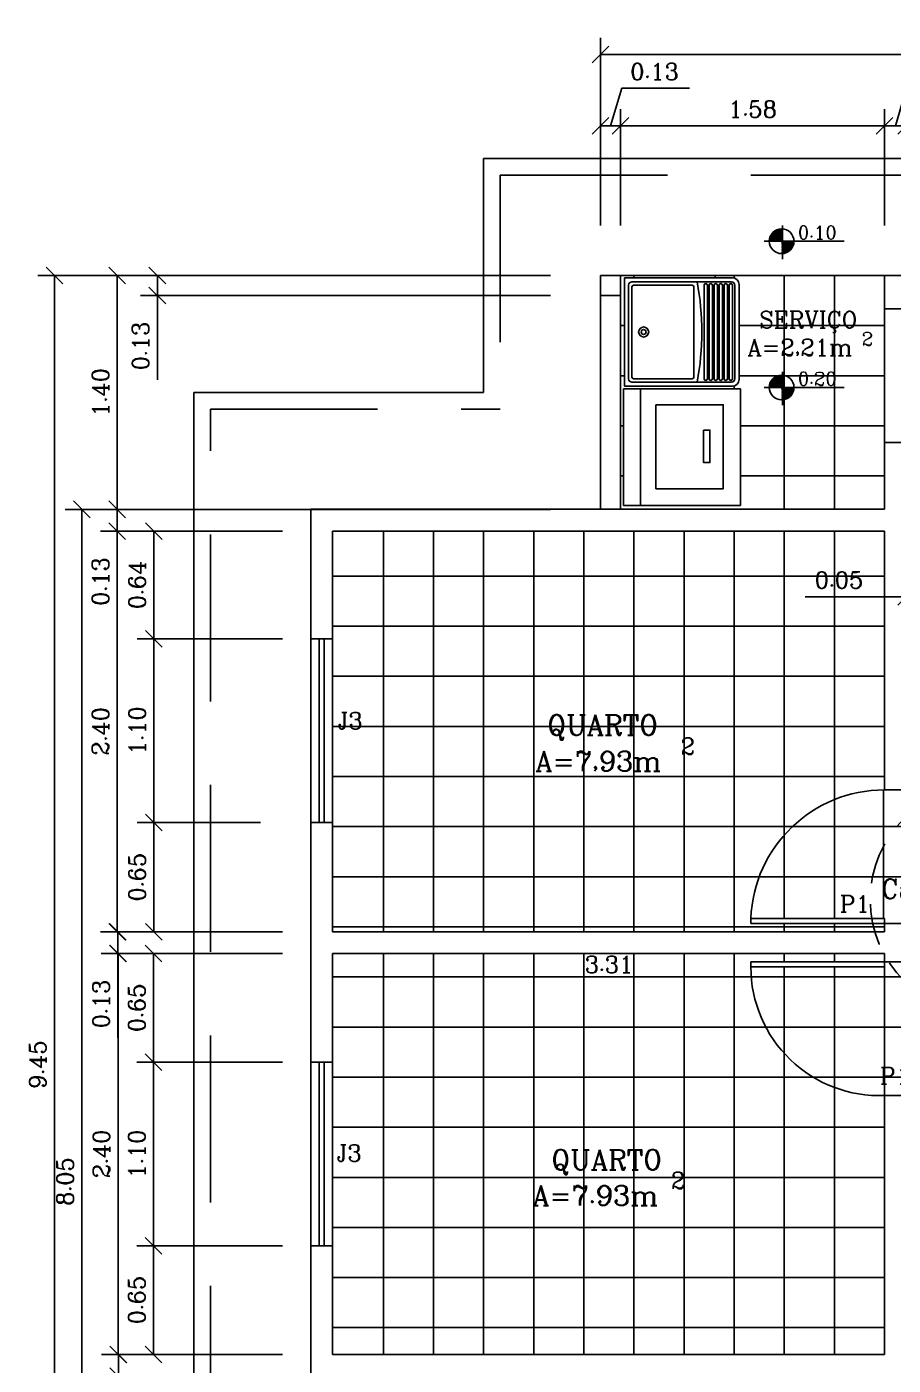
# Model space of a CAD drawing. Extents: x -36 to 60, y 199 to 483.
# Drawn here: x 37.74 to 42.93, y 234.43 to 242.44 of the extents above; entities that cross this region are included whole.
import ezdxf

# ---------------------------------------------------------------- set-up
doc = ezdxf.new("R2010")
doc.units = 0
doc.header["$LTSCALE"] = 20
doc.linetypes.add('DASHED2', pattern=[0.375, 0.25, -0.125])
doc.layers.get('0').update_dxf_attribs({"linetype": 'CONTINUOUS'})
doc.layers.get('DEFPOINTS').update_dxf_attribs({"linetype": 'CONTINUOUS'})
for name, color, linetype in [('COTAS', 30, 'CONTINUOUS'), ('JANELA', 5, 'CONTINUOUS'), ('LAVATÓRIO', 5, 'CONTINUOUS'), ('PAREDE', 7, 'CONTINUOUS'), ('PISO', 244, 'CONTINUOUS'), ('PORTA', 1, 'CONTINUOUS'), ('TANQUE', 30, 'CONTINUOUS'), ('TEXTO', 1, 'CONTINUOUS'), ('VISTAL', 30, 'CONTINUOUS')]:
    doc.layers.add(name, color=color, linetype=linetype)
doc.styles.add('ROMANC', font='romanc')
doc.dimstyles.get("Standard").update_dxf_attribs({"dimscale": 0, "dimtxt": 0.1, "dimasz": 0.05, "dimexe": 0.1, "dimexo": 0.062, "dimgap": 0.05, "dimtad": 1, "dimtoh": 1, "dimzin": 0, "dimtxsty": 'ROMANC', "dimblk1": 'DOT', "dimblk2": 'DOT', "dimsah": 1, "dimcen": 0.09, "dimclrd": 202, "dimclre": 202, "dimclrt": 244, "dimazin": 3, "dimtfac": 1, "dimtofl": 0, "dimtmove": 0, "dimatfit": 3, "dimtolj": 1, "dimtzin": 0})

# ---------------------------------------------------------------- blocks, each defined once
blk = doc.blocks.new('_OBLIQUE')
at = {"color": 0, "linetype": 'BYBLOCK'}
blk.add_line((-0.5, -0.5), (0.5, 0.5), dxfattribs=at)
blk = doc.blocks.new('*D147')
at = {"color": 30, "linetype": 'BYBLOCK'}
for p, q in [((-32.0465, 231.235), (-32.0465, 232.3589)), ((-26.7815, 231.235), (-26.7815, 232.3589)), ((-32.0465, 232.2589), (-26.7815, 232.2589))]:
    blk.add_line(p, q, dxfattribs=at)
at = {"layer": 'DEFPOINTS', "color": 0, "linetype": 'BYBLOCK'}
for p in [(-26.7815, 232.2589), (-32.0465, 230.935), (-26.7815, 230.935)]:
    blk.add_point(p, dxfattribs=at)
at = {"color": 30, "linetype": 'BYBLOCK', "xscale": 0.1, "yscale": 0.1, "zscale": 0.1, "rotation": 180}
blk.add_blockref('_OBLIQUE', (-32.0465, 232.2589), dxfattribs=at)
at = {"color": 30, "linetype": 'BYBLOCK', "xscale": 0.1, "yscale": 0.1, "zscale": 0.1}
blk.add_blockref('_OBLIQUE', (-26.7815, 232.2589), dxfattribs=at)
at = {"color": 244, "linetype": 'BYBLOCK', "insert": (-29.414, 232.3589), "char_height": 0.1, "attachment_point": 5, "style": 'ROMANC'}
blk.add_mtext('\\A1;5.27', dxfattribs=at)
blk = doc.blocks.new('*D178')
at = {"color": 30, "linetype": 'BYBLOCK'}
for p, q in [((-33.9515, 225.125), (-34.8225, 225.125)), ((-34.7225, 225.125), (-34.7225, 224.475)), ((-33.9515, 224.475), (-34.8225, 224.475))]:
    blk.add_line(p, q, dxfattribs=at)
at = {"layer": 'DEFPOINTS', "color": 0, "linetype": 'BYBLOCK'}
for p in [(-33.6515, 225.125), (-34.7225, 224.475), (-33.6515, 224.475)]:
    blk.add_point(p, dxfattribs=at)
at = {"color": 30, "linetype": 'BYBLOCK', "xscale": 0.1, "yscale": 0.1, "zscale": 0.1}
for p, rotation in [((-34.7225, 225.125), 90), ((-34.7225, 224.475), 270)]:
    blk.add_blockref('_OBLIQUE', p, dxfattribs=dict(at, rotation=rotation))
at = {"color": 244, "linetype": 'BYBLOCK', "insert": (-34.8225, 224.8), "char_height": 0.1, "attachment_point": 5, "rotation": 90, "style": 'ROMANC'}
blk.add_mtext('\\A1;0.65', dxfattribs=at)
blk = doc.blocks.new('*D177')
at = {"color": 30, "linetype": 'BYBLOCK'}
for p, q in [((-33.9515, 226.225), (-34.8225, 226.225)), ((-34.7225, 226.225), (-34.7225, 225.125)), ((-34.0015, 225.125), (-34.8225, 225.125))]:
    blk.add_line(p, q, dxfattribs=at)
at = {"layer": 'DEFPOINTS', "color": 0, "linetype": 'BYBLOCK'}
for p in [(-33.6515, 226.225), (-34.7225, 225.125), (-33.7015, 225.125)]:
    blk.add_point(p, dxfattribs=at)
at = {"color": 30, "linetype": 'BYBLOCK', "xscale": 0.1, "yscale": 0.1, "zscale": 0.1}
for p, rotation in [((-34.7225, 226.225), 90), ((-34.7225, 225.125), 270)]:
    blk.add_blockref('_OBLIQUE', p, dxfattribs=dict(at, rotation=rotation))
at = {"color": 244, "linetype": 'BYBLOCK', "insert": (-34.8225, 225.675), "char_height": 0.1, "attachment_point": 5, "rotation": 90, "style": 'ROMANC'}
blk.add_mtext('\\A1;1.10', dxfattribs=at)
blk = doc.blocks.new('*D176')
at = {"color": 30, "linetype": 'BYBLOCK'}
for p, q in [((-33.9515, 226.875), (-34.8225, 226.875)), ((-34.7225, 226.875), (-34.7225, 226.225)), ((-33.9515, 226.225), (-34.8225, 226.225))]:
    blk.add_line(p, q, dxfattribs=at)
at = {"layer": 'DEFPOINTS', "color": 0, "linetype": 'BYBLOCK'}
for p in [(-33.6515, 226.875), (-34.7225, 226.225), (-33.6515, 226.225)]:
    blk.add_point(p, dxfattribs=at)
at = {"color": 30, "linetype": 'BYBLOCK', "xscale": 0.1, "yscale": 0.1, "zscale": 0.1}
for p, rotation in [((-34.7225, 226.875), 90), ((-34.7225, 226.225), 270)]:
    blk.add_blockref('_OBLIQUE', p, dxfattribs=dict(at, rotation=rotation))
at = {"color": 244, "linetype": 'BYBLOCK', "insert": (-34.8225, 226.55), "char_height": 0.1, "attachment_point": 5, "rotation": 90, "style": 'ROMANC'}
blk.add_mtext('\\A1;0.65', dxfattribs=at)
blk = doc.blocks.new('*D175')
at = {"color": 30, "linetype": 'BYBLOCK'}
for p, q in [((-34.0815, 227.66), (-34.8205, 227.66)), ((-34.7205, 227.66), (-34.7205, 227.005)), ((-33.9515, 227.005), (-34.8205, 227.005))]:
    blk.add_line(p, q, dxfattribs=at)
at = {"layer": 'DEFPOINTS', "color": 0, "linetype": 'BYBLOCK'}
for p in [(-33.7815, 227.66), (-34.7205, 227.005), (-33.6515, 227.005)]:
    blk.add_point(p, dxfattribs=at)
at = {"color": 30, "linetype": 'BYBLOCK', "xscale": 0.1, "yscale": 0.1, "zscale": 0.1}
for p, rotation in [((-34.7205, 227.66), 90), ((-34.7205, 227.005), 270)]:
    blk.add_blockref('_OBLIQUE', p, dxfattribs=dict(at, rotation=rotation))
at = {"color": 244, "linetype": 'BYBLOCK', "insert": (-34.8205, 227.3325), "char_height": 0.1, "attachment_point": 5, "rotation": 90, "style": 'ROMANC'}
blk.add_mtext('\\A1;0.65', dxfattribs=at)
blk = doc.blocks.new('*D174')
at = {"color": 30, "linetype": 'BYBLOCK'}
for p, q in [((-34.0815, 228.76), (-34.8205, 228.76)), ((-34.7205, 228.76), (-34.7205, 227.66)), ((-34.0815, 227.66), (-34.8205, 227.66))]:
    blk.add_line(p, q, dxfattribs=at)
at = {"layer": 'DEFPOINTS', "color": 0, "linetype": 'BYBLOCK'}
for p in [(-33.7815, 228.76), (-34.7205, 227.66), (-33.7815, 227.66)]:
    blk.add_point(p, dxfattribs=at)
at = {"color": 30, "linetype": 'BYBLOCK', "xscale": 0.1, "yscale": 0.1, "zscale": 0.1}
for p, rotation in [((-34.7205, 228.76), 90), ((-34.7205, 227.66), 270)]:
    blk.add_blockref('_OBLIQUE', p, dxfattribs=dict(at, rotation=rotation))
at = {"color": 244, "linetype": 'BYBLOCK', "insert": (-34.8205, 228.21), "char_height": 0.1, "attachment_point": 5, "rotation": 90, "style": 'ROMANC'}
blk.add_mtext('\\A1;1.10', dxfattribs=at)
blk = doc.blocks.new('*D173')
at = {"color": 30, "linetype": 'BYBLOCK'}
for p, q in [((-33.9515, 229.405), (-34.8205, 229.405)), ((-34.7205, 229.405), (-34.7205, 228.76)), ((-33.9515, 228.76), (-34.8205, 228.76))]:
    blk.add_line(p, q, dxfattribs=at)
at = {"layer": 'DEFPOINTS', "color": 0, "linetype": 'BYBLOCK'}
for p in [(-33.6515, 229.405), (-34.7205, 228.76), (-33.6515, 228.76)]:
    blk.add_point(p, dxfattribs=at)
at = {"color": 30, "linetype": 'BYBLOCK', "xscale": 0.1, "yscale": 0.1, "zscale": 0.1}
for p, rotation in [((-34.7205, 229.405), 90), ((-34.7205, 228.76), 270)]:
    blk.add_blockref('_OBLIQUE', p, dxfattribs=dict(at, rotation=rotation))
at = {"color": 244, "linetype": 'BYBLOCK', "insert": (-34.8205, 229.0825), "char_height": 0.1, "attachment_point": 5, "rotation": 90, "style": 'ROMANC'}
blk.add_mtext('\\A1;0.64', dxfattribs=at)
blk = doc.blocks.new('*D161')
at = {"color": 30, "linetype": 'BYBLOCK'}
for p, q in [((-32.3465, 230.935), (-35.4159, 230.935)), ((-35.3159, 230.935), (-35.3159, 221.485)), ((-34.0815, 221.485), (-35.4159, 221.485))]:
    blk.add_line(p, q, dxfattribs=at)
at = {"layer": 'DEFPOINTS', "color": 0, "linetype": 'BYBLOCK'}
for p in [(-32.0465, 230.935), (-35.3159, 221.485), (-33.7815, 221.485)]:
    blk.add_point(p, dxfattribs=at)
at = {"color": 30, "linetype": 'BYBLOCK', "xscale": 0.1, "yscale": 0.1, "zscale": 0.1}
for p, rotation in [((-35.3159, 230.935), 90), ((-35.3159, 221.485), 270)]:
    blk.add_blockref('_OBLIQUE', p, dxfattribs=dict(at, rotation=rotation))
at = {"color": 244, "linetype": 'BYBLOCK', "insert": (-35.4159, 226.21), "char_height": 0.1, "attachment_point": 5, "rotation": 90, "style": 'ROMANC'}
blk.add_mtext('\\A1;9.45', dxfattribs=at)
blk = doc.blocks.new('*D160')
at = {"color": 30, "linetype": 'BYBLOCK'}
for p, q in [((-34.0815, 229.535), (-35.2517, 229.535)), ((-35.1517, 229.535), (-35.1517, 221.485)), ((-34.0815, 221.485), (-35.2517, 221.485))]:
    blk.add_line(p, q, dxfattribs=at)
at = {"layer": 'DEFPOINTS', "color": 0, "linetype": 'BYBLOCK'}
for p in [(-33.7815, 229.535), (-35.1517, 221.485), (-33.7815, 221.485)]:
    blk.add_point(p, dxfattribs=at)
at = {"color": 30, "linetype": 'BYBLOCK', "xscale": 0.1, "yscale": 0.1, "zscale": 0.1}
for p, rotation in [((-35.1517, 229.535), 90), ((-35.1517, 221.485), 270)]:
    blk.add_blockref('_OBLIQUE', p, dxfattribs=dict(at, rotation=rotation))
at = {"color": 244, "linetype": 'BYBLOCK', "insert": (-35.2517, 225.51), "char_height": 0.1, "attachment_point": 5, "rotation": 90, "style": 'ROMANC'}
blk.add_mtext('\\A1;8.05', dxfattribs=at)
blk = doc.blocks.new('*D157')
at = {"color": 30, "linetype": 'BYBLOCK'}
for p, q in [((-33.9515, 224.475), (-35.0333, 224.475)), ((-34.9333, 224.475), (-34.9333, 224.345)), ((-33.9515, 224.345), (-35.0333, 224.345)), ((-34.9333, 224.345), (-34.9333, 223.8403))]:
    blk.add_line(p, q, dxfattribs=at)
at = {"layer": 'DEFPOINTS', "color": 0, "linetype": 'BYBLOCK'}
for p in [(-33.6515, 224.475), (-34.9333, 224.345), (-33.6515, 224.345)]:
    blk.add_point(p, dxfattribs=at)
at = {"color": 30, "linetype": 'BYBLOCK', "xscale": 0.1, "yscale": 0.1, "zscale": 0.1}
for p, rotation in [((-34.9333, 224.475), 90), ((-34.9333, 224.345), 270)]:
    blk.add_blockref('_OBLIQUE', p, dxfattribs=dict(at, rotation=rotation))
at = {"color": 244, "linetype": 'BYBLOCK', "insert": (-35.0333, 224.0427), "char_height": 0.1, "attachment_point": 5, "rotation": 90, "style": 'ROMANC'}
blk.add_mtext('\\A1;0.13', dxfattribs=at)
blk = doc.blocks.new('*D156')
at = {"color": 30, "linetype": 'BYBLOCK'}
for p, q in [((-33.9515, 226.875), (-35.0347, 226.875)), ((-34.9347, 226.875), (-34.9347, 224.475)), ((-33.9515, 224.475), (-35.0347, 224.475))]:
    blk.add_line(p, q, dxfattribs=at)
at = {"layer": 'DEFPOINTS', "color": 0, "linetype": 'BYBLOCK'}
for p in [(-33.6515, 226.875), (-34.9347, 224.475), (-33.6515, 224.475)]:
    blk.add_point(p, dxfattribs=at)
at = {"color": 30, "linetype": 'BYBLOCK', "xscale": 0.1, "yscale": 0.1, "zscale": 0.1}
for p, rotation in [((-34.9347, 226.875), 90), ((-34.9347, 224.475), 270)]:
    blk.add_blockref('_OBLIQUE', p, dxfattribs=dict(at, rotation=rotation))
at = {"color": 244, "linetype": 'BYBLOCK', "insert": (-35.0347, 225.675), "char_height": 0.1, "attachment_point": 5, "rotation": 90, "style": 'ROMANC'}
blk.add_mtext('\\A1;2.40', dxfattribs=at)
blk = doc.blocks.new('*D155')
at = {"color": 30, "linetype": 'BYBLOCK'}
for p, q in [((-33.9515, 227.005), (-35.0369, 227.005)), ((-34.9369, 227.005), (-34.9369, 226.875)), ((-33.9515, 226.875), (-35.0369, 226.875)), ((-34.9369, 226.875), (-34.9369, 226.3703))]:
    blk.add_line(p, q, dxfattribs=at)
at = {"layer": 'DEFPOINTS', "color": 0, "linetype": 'BYBLOCK'}
for p in [(-33.6515, 227.005), (-34.9369, 226.875), (-33.6515, 226.875)]:
    blk.add_point(p, dxfattribs=at)
at = {"color": 30, "linetype": 'BYBLOCK', "xscale": 0.1, "yscale": 0.1, "zscale": 0.1}
for p, rotation in [((-34.9369, 227.005), 90), ((-34.9369, 226.875), 270)]:
    blk.add_blockref('_OBLIQUE', p, dxfattribs=dict(at, rotation=rotation))
at = {"color": 244, "linetype": 'BYBLOCK', "insert": (-35.0369, 226.5727), "char_height": 0.1, "attachment_point": 5, "rotation": 90, "style": 'ROMANC'}
blk.add_mtext('\\A1;0.13', dxfattribs=at)
blk = doc.blocks.new('*D154')
at = {"color": 30, "linetype": 'BYBLOCK'}
for p, q in [((-33.9515, 229.405), (-35.0399, 229.405)), ((-34.9399, 229.405), (-34.9399, 227.005)), ((-33.9515, 227.005), (-35.0399, 227.005))]:
    blk.add_line(p, q, dxfattribs=at)
at = {"layer": 'DEFPOINTS', "color": 0, "linetype": 'BYBLOCK'}
for p in [(-33.6515, 229.405), (-34.9399, 227.005), (-33.6515, 227.005)]:
    blk.add_point(p, dxfattribs=at)
at = {"color": 30, "linetype": 'BYBLOCK', "xscale": 0.1, "yscale": 0.1, "zscale": 0.1}
for p, rotation in [((-34.9399, 229.405), 90), ((-34.9399, 227.005), 270)]:
    blk.add_blockref('_OBLIQUE', p, dxfattribs=dict(at, rotation=rotation))
at = {"color": 244, "linetype": 'BYBLOCK', "insert": (-35.0399, 228.205), "char_height": 0.1, "attachment_point": 5, "rotation": 90, "style": 'ROMANC'}
blk.add_mtext('\\A1;2.40', dxfattribs=at)
blk = doc.blocks.new('*D153')
at = {"color": 30, "linetype": 'BYBLOCK'}
for p, q in [((-34.0815, 229.535), (-35.0399, 229.535)), ((-34.9399, 229.535), (-34.9399, 229.405)), ((-33.9515, 229.405), (-35.0399, 229.405)), ((-34.9399, 229.405), (-34.9399, 228.9003))]:
    blk.add_line(p, q, dxfattribs=at)
at = {"layer": 'DEFPOINTS', "color": 0, "linetype": 'BYBLOCK'}
for p in [(-33.7815, 229.535), (-34.9399, 229.405), (-33.6515, 229.405)]:
    blk.add_point(p, dxfattribs=at)
at = {"color": 30, "linetype": 'BYBLOCK', "xscale": 0.1, "yscale": 0.1, "zscale": 0.1}
for p, rotation in [((-34.9399, 229.535), 90), ((-34.9399, 229.405), 270)]:
    blk.add_blockref('_OBLIQUE', p, dxfattribs=dict(at, rotation=rotation))
at = {"color": 244, "linetype": 'BYBLOCK', "insert": (-35.0399, 229.1027), "char_height": 0.1, "attachment_point": 5, "rotation": 90, "style": 'ROMANC'}
blk.add_mtext('\\A1;0.13', dxfattribs=at)
blk = doc.blocks.new('*D152')
at = {"color": 30, "linetype": 'BYBLOCK'}
for p, q in [((-32.3465, 230.935), (-35.0399, 230.935)), ((-34.9399, 230.935), (-34.9399, 229.535)), ((-32.3465, 229.535), (-35.0399, 229.535))]:
    blk.add_line(p, q, dxfattribs=at)
at = {"layer": 'DEFPOINTS', "color": 0, "linetype": 'BYBLOCK'}
for p in [(-32.0465, 230.935), (-34.9399, 229.535), (-32.0465, 229.535)]:
    blk.add_point(p, dxfattribs=at)
at = {"color": 30, "linetype": 'BYBLOCK', "xscale": 0.1, "yscale": 0.1, "zscale": 0.1}
for p, rotation in [((-34.9399, 230.935), 90), ((-34.9399, 229.535), 270)]:
    blk.add_blockref('_OBLIQUE', p, dxfattribs=dict(at, rotation=rotation))
at = {"color": 244, "linetype": 'BYBLOCK', "insert": (-35.0399, 230.235), "char_height": 0.1, "attachment_point": 5, "rotation": 90, "style": 'ROMANC'}
blk.add_mtext('\\A1;1.40', dxfattribs=at)
blk = doc.blocks.new('*D151')
at = {"color": 30, "linetype": 'BYBLOCK'}
for p, q in [((-32.3465, 230.935), (-34.7998, 230.935)), ((-34.6998, 230.935), (-34.6998, 230.815)), ((-32.3465, 230.815), (-34.7998, 230.815)), ((-34.6998, 230.815), (-34.6998, 230.3103))]:
    blk.add_line(p, q, dxfattribs=at)
at = {"layer": 'DEFPOINTS', "color": 0, "linetype": 'BYBLOCK'}
for p in [(-32.0465, 230.935), (-34.6998, 230.815), (-32.0465, 230.815)]:
    blk.add_point(p, dxfattribs=at)
at = {"color": 30, "linetype": 'BYBLOCK', "xscale": 0.1, "yscale": 0.1, "zscale": 0.1}
for p, rotation in [((-34.6998, 230.935), 90), ((-34.6998, 230.815), 270)]:
    blk.add_blockref('_OBLIQUE', p, dxfattribs=dict(at, rotation=rotation))
at = {"color": 244, "linetype": 'BYBLOCK', "insert": (-34.7998, 230.5127), "char_height": 0.1, "attachment_point": 5, "rotation": 90, "style": 'ROMANC'}
blk.add_mtext('\\A1;{0.13}', dxfattribs=at)
blk = doc.blocks.new('*D148')
at = {"layer": 'DEFPOINTS', "color": 0, "linetype": 'BYBLOCK'}
for p in [(-33.6484, 226.8498), (-30.3434, 226.8498), (-30.3434, 226.7098)]:
    blk.add_point(p, dxfattribs=at)
at = {"color": 244, "linetype": 'BYBLOCK', "insert": (-31.9959, 226.8098), "char_height": 0.1, "attachment_point": 5, "style": 'ROMANC'}
blk.add_mtext('\\A1;3.31', dxfattribs=at)
blk = doc.blocks.new('*D145')
at = {"color": 30, "linetype": 'BYBLOCK'}
for p, q in [((-31.9265, 231.235), (-31.9265, 231.9311)), ((-30.3465, 231.8311), (-31.9265, 231.8311))]:
    blk.add_line(p, q, dxfattribs=at)
at = {"layer": 'DEFPOINTS', "color": 0, "linetype": 'BYBLOCK'}
for p in [(-31.9265, 231.8311), (-31.9265, 230.935), (-30.3465, 230.935)]:
    blk.add_point(p, dxfattribs=at)
at = {"color": 30, "linetype": 'BYBLOCK', "xscale": 0.1, "yscale": 0.1, "zscale": 0.1, "rotation": 180}
blk.add_blockref('_OBLIQUE', (-31.9265, 231.8311), dxfattribs=at)
at = {"color": 30, "linetype": 'BYBLOCK', "xscale": 0.1, "yscale": 0.1, "zscale": 0.1}
blk.add_blockref('_OBLIQUE', (-30.3465, 231.8311), dxfattribs=at)
at = {"color": 244, "linetype": 'BYBLOCK', "insert": (-31.1365, 231.9311), "char_height": 0.1, "attachment_point": 5, "style": 'ROMANC'}
blk.add_mtext('\\A1;1.58', dxfattribs=at)
blk = doc.blocks.new('*D146')
at = {"color": 30, "linetype": 'BYBLOCK'}
for p, q in [((-31.9865, 231.8311), (-31.919, 232.0561)), ((-31.919, 232.0561), (-31.5143, 232.0561)), ((-32.0465, 231.235), (-32.0465, 231.9311)), ((-31.9265, 231.8311), (-32.0465, 231.8311))]:
    blk.add_line(p, q, dxfattribs=at)
at = {"layer": 'DEFPOINTS', "color": 0, "linetype": 'BYBLOCK'}
for p in [(-32.0465, 231.8311), (-32.0465, 230.935), (-31.9265, 230.935)]:
    blk.add_point(p, dxfattribs=at)
at = {"color": 30, "linetype": 'BYBLOCK', "xscale": 0.1, "yscale": 0.1, "zscale": 0.1, "rotation": 180}
blk.add_blockref('_OBLIQUE', (-32.0465, 231.8311), dxfattribs=at)
at = {"color": 30, "linetype": 'BYBLOCK', "xscale": 0.1, "yscale": 0.1, "zscale": 0.1}
blk.add_blockref('_OBLIQUE', (-31.9265, 231.8311), dxfattribs=at)
at = {"color": 244, "linetype": 'BYBLOCK', "insert": (-31.869, 232.1561), "char_height": 0.1, "attachment_point": 4, "style": 'ROMANC'}
blk.add_mtext('\\A1;{0.13}', dxfattribs=at)
blk = doc.blocks.new('*X3')
at = {"color": 0, "linetype": 'CONTINUOUS', "ltscale": 0.05}
for p, q in [((-55.4467, 9.8829), (-55.373, 9.9566)), ((-55.4466, 9.8865), (-55.3767, 9.9564)), ((-55.4463, 9.8904), (-55.3805, 9.9561)), ((-55.4458, 9.8944), (-55.3846, 9.9556)), ((-55.4449, 9.8988), (-55.389, 9.9547)), ((-55.444, 9.8821), (-55.372, 9.9541)), ((-55.4437, 9.9036), (-55.3938, 9.9535)), ((-55.4418, 9.909), (-55.3991, 9.9517)), ((-55.4404, 9.8821), (-55.372, 9.9505)), ((-55.4391, 9.9152), (-55.4054, 9.9489)), ((-55.4369, 9.8821), (-55.372, 9.947)), ((-55.4343, 9.9236), (-55.4138, 9.9441)), ((-55.4333, 9.8821), (-55.372, 9.9435)), ((-55.4298, 9.8821), (-55.372, 9.9399)), ((-55.4263, 9.8821), (-55.372, 9.9364)), ((-55.4227, 9.8821), (-55.372, 9.9328)), ((-55.4192, 9.8821), (-55.372, 9.9293)), ((-55.4157, 9.8821), (-55.372, 9.9258)), ((-55.4121, 9.8821), (-55.372, 9.9222)), ((-55.4086, 9.8821), (-55.372, 9.9187)), ((-55.4051, 9.8821), (-55.372, 9.9152)), ((-55.4015, 9.8821), (-55.372, 9.9116)), ((-55.398, 9.8821), (-55.372, 9.9081)), ((-55.3945, 9.8821), (-55.372, 9.9046)), ((-55.3909, 9.8821), (-55.372, 9.901)), ((-55.3874, 9.8821), (-55.372, 9.8975)), ((-55.3838, 9.8821), (-55.372, 9.894)), ((-55.3803, 9.8821), (-55.372, 9.8904)), ((-55.3768, 9.8821), (-55.372, 9.8869)), ((-55.3732, 9.8821), (-55.372, 9.8834)), ((-55.372, 9.8798), (-55.3697, 9.8821)), ((-55.372, 9.8763), (-55.3662, 9.8821)), ((-55.372, 9.8727), (-55.3626, 9.8821)), ((-55.372, 9.8692), (-55.3591, 9.8821)), ((-55.372, 9.8657), (-55.3556, 9.8821)), ((-55.372, 9.8621), (-55.352, 9.8821)), ((-55.372, 9.8586), (-55.3485, 9.8821)), ((-55.372, 9.8551), (-55.345, 9.8821)), ((-55.372, 9.8515), (-55.3414, 9.8821)), ((-55.372, 9.848), (-55.3379, 9.8821)), ((-55.372, 9.8445), (-55.3344, 9.8821)), ((-55.372, 9.8409), (-55.3308, 9.8821)), ((-55.372, 9.8374), (-55.3273, 9.8821)), ((-55.372, 9.8339), (-55.3237, 9.8821)), ((-55.372, 9.8303), (-55.3202, 9.8821)), ((-55.372, 9.8268), (-55.3167, 9.8821)), ((-55.372, 9.8232), (-55.3131, 9.8821)), ((-55.372, 9.8197), (-55.3096, 9.8821)), ((-55.372, 9.8162), (-55.3061, 9.8821)), ((-55.372, 9.8126), (-55.3025, 9.8821)), ((-55.372, 9.8091), (-55.299, 9.8821)), ((-55.369, 9.8086), (-55.2988, 9.8788)), ((-55.3651, 9.8089), (-55.2991, 9.875)), ((-55.3611, 9.8094), (-55.2996, 9.8709)), ((-55.3567, 9.8102), (-55.3004, 9.8665)), ((-55.352, 9.8115), (-55.3016, 9.8618)), ((-55.3467, 9.8132), (-55.3034, 9.8565)), ((-55.3405, 9.8159), (-55.3061, 9.8503)), ((-55.3324, 9.8205), (-55.3106, 9.8422))]:
    blk.add_line(p, q, dxfattribs=at)
blk = doc.blocks.new('*D144')
at = {"color": 30, "linetype": 'BYBLOCK'}
for p, q in [((-30.2815, 231.8311), (-30.214, 232.0561)), ((-30.214, 232.0561), (-29.8093, 232.0561)), ((-30.3465, 231.235), (-30.3465, 231.9311)), ((-30.2165, 231.8311), (-30.3465, 231.8311))]:
    blk.add_line(p, q, dxfattribs=at)
at = {"layer": 'DEFPOINTS', "color": 0, "linetype": 'BYBLOCK'}
for p in [(-30.3465, 231.8311), (-30.3465, 230.935), (-30.2165, 230.805)]:
    blk.add_point(p, dxfattribs=at)
at = {"color": 30, "linetype": 'BYBLOCK', "xscale": 0.1, "yscale": 0.1, "zscale": 0.1, "rotation": 180}
blk.add_blockref('_OBLIQUE', (-30.3465, 231.8311), dxfattribs=at)
at = {"color": 30, "linetype": 'BYBLOCK', "xscale": 0.1, "yscale": 0.1, "zscale": 0.1}
blk.add_blockref('_OBLIQUE', (-30.2165, 231.8311), dxfattribs=at)
at = {"color": 244, "linetype": 'BYBLOCK', "insert": (-30.164, 232.1561), "char_height": 0.1, "attachment_point": 4, "style": 'ROMANC'}
blk.add_mtext('\\A1;0.13', dxfattribs=at)
blk = doc.blocks.new('*D135')
at = {"color": 30, "linetype": 'BYBLOCK'}
for p, q in [((-30.2165, 228.325), (-30.2165, 229.1113)), ((-30.1665, 228.325), (-30.1665, 229.1113)), ((-30.2165, 229.0113), (-30.8213, 229.0113)), ((-30.1665, 229.0113), (-30.1665, 229.0113))]:
    blk.add_line(p, q, dxfattribs=at)
at = {"layer": 'DEFPOINTS', "color": 0, "linetype": 'BYBLOCK'}
for p in [(-30.2165, 229.0113), (-30.2165, 228.025), (-30.1665, 228.025)]:
    blk.add_point(p, dxfattribs=at)
at = {"color": 30, "linetype": 'BYBLOCK', "xscale": 0.1, "yscale": 0.1, "zscale": 0.1}
blk.add_blockref('_OBLIQUE', (-30.2165, 229.0113), dxfattribs=at)
at = {"color": 30, "linetype": 'BYBLOCK', "xscale": 0.1, "yscale": 0.1, "zscale": 0.1, "rotation": 180}
blk.add_blockref('_OBLIQUE', (-30.1665, 229.0113), dxfattribs=at)
at = {"color": 244, "linetype": 'BYBLOCK', "insert": (-30.6189, 229.1113), "char_height": 0.1, "attachment_point": 5, "style": 'ROMANC'}
blk.add_mtext('\\A1;0.05', dxfattribs=at)

msp = doc.modelspace()

# ---------------------------------------------------------------- linework, layer by layer
at = {"layer": 'COTAS', "color": 244, "linetype": 'CONTINUOUS', "ltscale": 0.05}
for p, q in [((42.2685, 241.2538), (42.2685, 241.0536)), ((42.159, 241.16), (42.637, 241.16)), ((42.2685, 240.3783), (42.2685, 240.1781)), ((42.159, 240.2846), (42.637, 240.2846))]:
    msp.add_line(p, q, dxfattribs=at)
for centre in [(42.2634, 241.1605), (42.2634, 240.285)]:
    msp.add_circle(centre, 0.074, dxfattribs=at)
at = {"layer": 'JANELA', "color": 1, "linetype": 'CONTINUOUS'}
for p, q in [((39.4444, 238.7803), (39.4444, 237.6803)), ((39.5744, 238.7803), (39.5744, 237.6803)), ((39.4444, 236.2453), (39.4444, 235.1453)), ((39.5744, 236.2453), (39.5744, 235.1453))]:
    msp.add_line(p, q, dxfattribs=at)
at = {"layer": 'JANELA', "color": 5, "linetype": 'CONTINUOUS'}
for p, q in [((39.4944, 238.7803), (39.4944, 237.6803)), ((39.5244, 238.7803), (39.5244, 237.6803)), ((39.4944, 236.2453), (39.4944, 235.1453)), ((39.5244, 236.2453), (39.5244, 235.1453))]:
    msp.add_line(p, q, dxfattribs=at)
at = {"layer": 'JANELA', "color": 7, "linetype": 'CONTINUOUS'}
for p, q in [((39.5744, 236.2453), (39.4444, 236.2453)), ((39.5744, 235.1453), (39.4444, 235.1453))]:
    msp.add_line(p, q, dxfattribs=at)
at = {"layer": 'LAVATÓRIO', "color": 244}
for p, q in [((41.7994, 240.9171), (41.7994, 240.9174)), ((41.8194, 240.9171), (41.8194, 240.9174)), ((41.8294, 240.9171), (41.8294, 240.9174)), ((41.8494, 240.9171), (41.8494, 240.9174)), ((41.8594, 240.9171), (41.8594, 240.9174)), ((41.8894, 240.9171), (41.8894, 240.9174)), ((41.9094, 240.9171), (41.9094, 240.9174)), ((41.9194, 240.9171), (41.9194, 240.9174)), ((41.9394, 240.9171), (41.9394, 240.9174)), ((41.9494, 240.9171), (41.9494, 240.9174)), ((41.9694, 240.9162), (41.9694, 240.9174))]:
    msp.add_line(p, q, dxfattribs=at)
for centre, radius, start, end in [((41.3676, 240.8971), 0.02, 90, 180), ((41.9635, 240.8971), 0.02, 0, 90), ((41.9685, 240.9021), 0.04, 0, 90), ((41.3776, 240.8871), 0.01, 90, 180), ((41.7285, 240.8871), 0.01, 0, 90), ((41.8094, 240.8971), 0.01, 0, 180), ((41.8394, 240.8971), 0.01, 0, 180), ((41.8694, 240.8971), 0.01, 0, 180), ((41.8994, 240.8971), 0.01, 0, 180), ((41.9294, 240.8971), 0.01, 0, 180), ((41.9594, 240.8971), 0.01, 0, 180)]:
    msp.add_arc(centre, radius, start, end, dxfattribs=at)
at = {"layer": 'PAREDE', "color": 244, "linetype": 'CONTINUOUS', "ltscale": 0.1}
for p, q in [((40.4794, 241.6553), (47.1444, 241.6553)), ((40.4794, 241.6553), (40.4794, 240.2553)), ((38.7444, 230.8053), (38.7444, 240.2553)), ((38.7444, 240.2553), (40.4794, 240.2553))]:
    msp.add_line(p, q, dxfattribs=at)
at = {"layer": 'PAREDE', "color": 30, "linetype": 'DASHED2', "ltscale": 0.2}
for p, q in [((40.5794, 241.5553), (47.0444, 241.5553)), ((40.5794, 241.5553), (40.5794, 240.1553)), ((38.8444, 240.1553), (40.5794, 240.1553)), ((38.8444, 230.9053), (38.8444, 240.1553))]:
    msp.add_line(p, q, dxfattribs=at)
at = {"layer": 'PAREDE', "color": 7, "linetype": 'CONTINUOUS'}
for p, q in [((41.1794, 240.9553), (41.1794, 240.8353)), ((41.1794, 240.9553), (41.2994, 240.9553)), ((41.2994, 240.9553), (41.2994, 240.8353)), ((42.8794, 240.9553), (46.4444, 240.9553)), ((42.8794, 240.7553), (42.8794, 240.9553)), ((41.2994, 240.8353), (41.1794, 240.8353)), ((42.8794, 240.7553), (43.0094, 240.7553)), ((42.8794, 239.5553), (42.8794, 239.9553)), ((42.8794, 239.9553), (43.0094, 239.9553)), ((39.4444, 239.5553), (42.8794, 239.5553)), ((39.4444, 238.7803), (39.4444, 239.5553)), ((39.5744, 239.4253), (42.8794, 239.4253)), ((39.5744, 238.7803), (39.5744, 239.4253)), ((42.8794, 237.8753), (42.8794, 239.4253)), ((39.5744, 238.7803), (39.4444, 238.7803)), ((42.8794, 237.8753), (43.0094, 237.8753)), ((39.5744, 237.6803), (39.4444, 237.6803)), ((39.4444, 236.2453), (39.4444, 237.6803)), ((39.5744, 237.0253), (39.5744, 237.6803)), ((42.8794, 237.0253), (42.8794, 237.0753)), ((42.8794, 237.0753), (43.0094, 237.0753)), ((39.5744, 237.0253), (42.8794, 237.0253)), ((39.5744, 236.8953), (42.8794, 236.8953)), ((39.5744, 236.2453), (39.5744, 236.8953)), ((42.8794, 236.8453), (42.8794, 236.8953)), ((42.8794, 236.8453), (43.0094, 236.8453)), ((42.8794, 236.0453), (43.0094, 236.0453)), ((42.8794, 234.4953), (42.8794, 236.0453)), ((39.4444, 231.5053), (39.4444, 235.1453)), ((39.5744, 234.4953), (39.5744, 235.1453)), ((39.5744, 234.4953), (42.8794, 234.4953))]:
    msp.add_line(p, q, dxfattribs=at)
at = {"layer": 'PAREDE', "color": 1, "linetype": 'CONTINUOUS'}
for p, q in [((41.1794, 240.8353), (41.1794, 239.5553)), ((41.2994, 240.8353), (41.2994, 239.5553))]:
    msp.add_line(p, q, dxfattribs=at)
at = {"layer": 'PAREDE', "color": 244, "linetype": 'CONTINUOUS'}
for p, q in [((41.3178, 240.2772), (42.0178, 240.2772)), ((41.3178, 239.5772), (41.3178, 240.2772)), ((41.4178, 239.5772), (41.4178, 240.2772)), ((42.0178, 240.2772), (42.0178, 239.5772)), ((42.0178, 239.5772), (41.3178, 239.5772))]:
    msp.add_line(p, q, dxfattribs=at)
for points in [[(41.5113, 240.181), (41.5113, 239.6787), (41.9138, 239.6787), (41.9138, 240.181)], [(41.7968, 240.0301), (41.7968, 239.8352), (41.8346, 239.8352), (41.8346, 240.0301)]]:
    msp.add_lwpolyline(points, close=True, dxfattribs=at)
at = {"layer": 'PISO', "color": 30, "linetype": 'CONTINUOUS'}
for p, q in [((42.8794, 240.9553), (41.2994, 240.9553)), ((41.3794, 240.9553), (41.3794, 240.9421)), ((41.8653, 240.9553), (41.8653, 240.9421)), ((41.9794, 240.9553), (41.9794, 240.9406)), ((42.2794, 240.9553), (42.2794, 239.5553)), ((42.5794, 240.9553), (42.5794, 239.5553)), ((42.8794, 240.7553), (42.8794, 239.9553)), ((41.3226, 240.6553), (41.2994, 240.6553)), ((42.8794, 240.6553), (42.0085, 240.6553)), ((41.3226, 240.3553), (41.2994, 240.3553)), ((42.8794, 240.3553), (42.0085, 240.3553)), ((41.9794, 240.2936), (41.9794, 240.2772)), ((41.3178, 240.0553), (41.2994, 240.0553)), ((42.8794, 240.0553), (42.0178, 240.0553)), ((41.3178, 239.7553), (41.2994, 239.7553)), ((42.8794, 239.7553), (42.0178, 239.7553)), ((39.8794, 239.4253), (39.8794, 237.0253)), ((40.1794, 239.4253), (40.1794, 237.0253)), ((40.4794, 239.4253), (40.4794, 237.0253)), ((40.7794, 239.4253), (40.7794, 237.0253)), ((41.0794, 239.4253), (41.0794, 237.0253)), ((41.3794, 239.4253), (41.3794, 237.0253)), ((41.6794, 239.4253), (41.6794, 237.0253)), ((41.9794, 239.4253), (41.9794, 237.0253)), ((42.2794, 239.4253), (42.2794, 237.1053)), ((42.5794, 239.4253), (42.5794, 237.1053)), ((42.8794, 239.1553), (39.5744, 239.1553)), ((42.8794, 238.8553), (39.5744, 238.8553)), ((42.8794, 238.5553), (39.5744, 238.5553)), ((42.8794, 238.2553), (39.5744, 238.2553)), ((42.8794, 237.9553), (39.5744, 237.9553)), ((42.8744, 237.1053), (42.8744, 237.8752)), ((43.9494, 237.6553), (39.5744, 237.6553)), ((45.0019, 237.3553), (39.5744, 237.3553)), ((42.2794, 237.0753), (42.2794, 237.0253)), ((42.5794, 237.0753), (42.5794, 237.0253)), ((42.8794, 237.0553), (39.5744, 237.0553)), ((39.8794, 236.8953), (39.8794, 234.4953)), ((40.1794, 236.8953), (40.1794, 234.4953)), ((40.4794, 236.8953), (40.4794, 234.4953)), ((40.7794, 236.8953), (40.7794, 234.4953)), ((41.0794, 236.8953), (41.0794, 234.4953)), ((41.3794, 236.8953), (41.3794, 234.4953)), ((41.6794, 236.8953), (41.6794, 234.4953)), ((41.9794, 236.8953), (41.9794, 234.4953)), ((42.2794, 236.8953), (42.2794, 236.8453)), ((42.5794, 236.8953), (42.5794, 236.8453)), ((43.9494, 236.7553), (39.5744, 236.7553)), ((42.2794, 236.8153), (42.2794, 234.4953)), ((42.5794, 236.8153), (42.5794, 234.4953)), ((42.8794, 236.8153), (42.8794, 236.0453)), ((46.3144, 236.4553), (39.5744, 236.4553)), ((46.3144, 236.1553), (39.5744, 236.1553)), ((42.8794, 235.8553), (39.5744, 235.8553)), ((42.8794, 235.5553), (39.5744, 235.5553)), ((42.8794, 235.2553), (39.5744, 235.2553)), ((42.8794, 234.9553), (39.5744, 234.9553)), ((42.8794, 234.6553), (39.5744, 234.6553))]:
    msp.add_line(p, q, dxfattribs=at)
at = {"layer": 'PORTA', "color": 1, "linetype": 'CONTINUOUS'}
for points in [[(42.8794, 237.0753), (42.0794, 237.0753), (42.0794, 237.1053), (42.8794, 237.1053)], [(42.8794, 236.8153), (42.0794, 236.8153), (42.0794, 236.8453), (42.8794, 236.8453)]]:
    msp.add_lwpolyline(points, close=True, dxfattribs=at)
at = {"layer": 'PORTA', "color": 244, "linetype": 'CONTINUOUS'}
for centre, radius, start, end in [((42.8794, 237.0747), 0.8006, 90, 177.81062), ((42.8499, 236.8153), 0.7706, 180, 272.18938)]:
    msp.add_arc(centre, radius, start, end, dxfattribs=at)
at = {"layer": 'TANQUE', "color": 244}
for p, q in [((41.3226, 240.9421), (41.9685, 240.9421)), ((41.3226, 240.2921), (41.3226, 240.9421)), ((41.3676, 240.9171), (41.9635, 240.9171)), ((41.3476, 240.3371), (41.3476, 240.8971)), ((41.3676, 240.3471), (41.3676, 240.8871)), ((41.3776, 240.8971), (41.7285, 240.8971)), ((41.7385, 240.3471), (41.7385, 240.8871)), ((41.7994, 240.3371), (41.7994, 240.8971)), ((41.8194, 240.3371), (41.8194, 240.8971)), ((41.8294, 240.3371), (41.8294, 240.8971)), ((41.8494, 240.3371), (41.8494, 240.8971)), ((41.8594, 240.3371), (41.8594, 240.8971)), ((41.8794, 240.3371), (41.8794, 240.8971)), ((41.8894, 240.3371), (41.8894, 240.8971)), ((41.9094, 240.3371), (41.9094, 240.8971)), ((41.9194, 240.3371), (41.9194, 240.8971)), ((41.9394, 240.3371), (41.9394, 240.8971)), ((41.9494, 240.3371), (41.9494, 240.8971)), ((41.9694, 240.3371), (41.9694, 240.8971)), ((41.9835, 240.8971), (41.9835, 240.3371)), ((42.0085, 240.9021), (42.0085, 240.3321)), ((41.9685, 240.2921), (41.3226, 240.2921)), ((41.9635, 240.3171), (41.3676, 240.3171)), ((41.7285, 240.3371), (41.3776, 240.3371)), ((41.9694, 240.3171), (41.9694, 240.318))]:
    msp.add_line(p, q, dxfattribs=at)
for radius in [0.03, 0.015]:
    msp.add_circle((41.4376, 240.6171), radius, dxfattribs=at)
for centre, radius, start, end in [((40.1111, 240.6171), 1.6745, 349.67913, 10.32087), ((41.3676, 240.3371), 0.02, 180, 270), ((41.3776, 240.3471), 0.01, 180, 270), ((41.7285, 240.3471), 0.01, 270, 0), ((41.8094, 240.3371), 0.01, 180, 0), ((41.8394, 240.3371), 0.01, 180, 0), ((41.8694, 240.3371), 0.01, 180, 0), ((41.8994, 240.3371), 0.01, 180, 0), ((41.9294, 240.3371), 0.01, 180, 0), ((41.9594, 240.3371), 0.01, 180, 0), ((41.9635, 240.3371), 0.02, 270, 0), ((41.9685, 240.3321), 0.04, 270, 0)]:
    msp.add_arc(centre, radius, start, end, dxfattribs=at)
at = {"layer": 'VISTAL', "linetype": 'DASHED2', "ltscale": 0.05}
msp.add_circle((43.479, 237.218), 0.685, dxfattribs=at)

# ---------------------------------------------------------------- block references
at = {"layer": 'COTAS', "color": 244, "linetype": 'CONTINUOUS', "ltscale": 0.05}
for p in [(97.6361, 231.2779), (97.6361, 230.4025)]:
    msp.add_blockref('*X3', p, dxfattribs=at)

# ---------------------------------------------------------------- texts
at = {"layer": 'TEXTO', "color": 244, "ltscale": 0.3, "style": 'ROMANC'}
for s, p in [('0.10', (42.3605, 241.1729)), ('0.20', (42.3605, 240.2974))]:
    msp.add_text(s, height=0.08, rotation=360, dxfattribs=at).set_placement(p)
at = {"layer": 'TEXTO', "color": 1, "style": 'ROMANC'}
for s, height, p in [('SERVIÇO', 0.1, (42.1302, 240.6409)), ('2', 0.08, (42.7428, 240.5356)), ('A=2,21m', 0.1, (42.0588, 240.4746)), ('QUARTO', 0.12, (40.8602, 238.2038)), ('2', 0.1, (41.6597, 238.0865)), ('A=7,93m', 0.12, (40.7889, 237.987)), ('QUARTO', 0.12, (40.8844, 235.6008)), ('2', 0.1, (41.6005, 235.4862)), ('A=7.93m', 0.12, (40.7702, 235.3866))]:
    msp.add_text(s, height=height, dxfattribs=at).set_placement(p)
at = {"layer": 'TEXTO', "color": 1, "ltscale": 0.3, "style": 'ROMANC'}
for s, p in [('J3', (39.6053, 238.2396)), ('P1', (42.6118, 237.1422)), ('P1', (42.8527, 236.1138)), ('J3', (39.5996, 235.6506))]:
    msp.add_text(s, height=0.1, rotation=360, dxfattribs=at).set_placement(p)
at = {"layer": 'TEXTO', "color": 244, "ltscale": 0.3, "style": 'ROMANC'}
msp.add_text("Caixa d'água", height=0.114336, dxfattribs=at).set_placement((42.859, 237.2258))

# ---------------------------------------------------------------- dimensions: what is measured, and where the dimension line sits
at = {"layer": 'COTAS', "color": 30, "linetype": 'CONTINUOUS'}
for base, p1, p2, override, picture, middle, set_off in [((46.444385789, 242.2791349671), (41.179385789, 240.9552503789), (46.444385789, 240.9552503789), {"dimtxt": 0.1, "dimasz": 0.1, "dimexo": 0.3, "dimtoh": 0, "dimblk1": 'OBLIQUE', "dimblk2": 'OBLIQUE', "dimclrd": 30, "dimclre": 30, "dimclrt": 244}, '*D147', (43.811885789, 242.3791349671), (73.2259194206, 10.0202075263)), ((42.8794, 241.8513), (43.0094, 240.8253), (42.8794, 240.9553), {"dimtxt": 0.1, "dimasz": 0.1, "dimexo": 0.3, "dimtoh": 0, "dimblk1": 'OBLIQUE', "dimblk2": 'OBLIQUE', "dimse1": 1, "dimclrd": 30, "dimclre": 30, "dimclrt": 244}, '*D144', (43.0619, 242.1763), (73.2259, 10.0202)), ((41.2994, 241.8513), (42.8794, 240.9553), (41.2994, 240.9553), {"dimtxt": 0.1, "dimasz": 0.1, "dimexo": 0.3, "dimtoh": 0, "dimblk1": 'OBLIQUE', "dimblk2": 'OBLIQUE', "dimse1": 1, "dimclrd": 30, "dimclre": 30, "dimclrt": 244}, '*D145', (42.0894, 241.9513), (73.2259, 10.0202)), ((43.0094, 239.0315), (43.0594, 238.0453), (43.0094, 238.0453), {"dimtxt": 0.1, "dimasz": 0.1, "dimexo": 0.3, "dimtoh": 0, "dimblk1": 'OBLIQUE', "dimblk2": 'OBLIQUE', "dimclrd": 30, "dimclre": 30, "dimclrt": 244}, '*D135', (42.607, 239.1315), (73.2259, 10.0202)), ((42.8825478871, 236.7299870793), (39.5775478871, 236.8699870793), (42.8825478871, 236.8699870793), {"dimtxt": 0.1, "dimasz": 0.1, "dimexo": 0.3, "dimtoh": 0, "dimblk1": 'OBLIQUE', "dimblk2": 'OBLIQUE', "dimse1": 1, "dimse2": 1, "dimsd1": 1, "dimsd2": 1, "dimclrd": 30, "dimclre": 30, "dimclrt": 244}, '*D148', (41.2300478871, 236.8299870793), (73.2259194206, 10.0202075263))]:
    dim = msp.add_linear_dim(base=base, p1=p1, p2=p2, dimstyle='STANDARD', override=override, dxfattribs=at)
    dim.commit()
    dim.dimension.update_dxf_attribs({"geometry": picture, "text_midpoint": middle, "insert": set_off})
dim = msp.add_linear_dim(base=(41.1794, 241.8513), p1=(41.2994, 240.9553), p2=(41.1794, 240.9553), text='{0.13}', dimstyle='STANDARD', override={"dimtxt": 0.1, "dimasz": 0.1, "dimexo": 0.3, "dimtoh": 0, "dimblk1": 'OBLIQUE', "dimblk2": 'OBLIQUE', "dimse1": 1, "dimclrd": 30, "dimclre": 30, "dimclrt": 244}, dxfattribs=at)
dim.commit()
dim.dimension.update_dxf_attribs({"geometry": '*D146', "text_midpoint": (41.3569, 242.1763), "insert": (73.2259, 10.0202)})
for base, p1, p2, picture, middle, set_off in [((37.91, 231.5053), (41.1794, 240.9553), (39.4444, 231.5053), '*D161', (37.81, 236.2303), (73.2259, 10.0202)), ((38.286, 239.5553), (41.1794, 240.9553), (41.1794, 239.5553), '*D152', (38.186, 240.2553), (73.2259, 10.0202)), ((38.0743, 231.5053), (39.4444, 239.5553), (39.4444, 231.5053), '*D160', (37.9743, 235.5303), (73.2259, 10.0202)), ((38.286, 239.4253), (39.4444, 239.5553), (39.5744, 239.4253), '*D153', (38.186, 239.1229), (73.2259, 10.0202)), ((38.286, 237.0253), (39.5744, 239.4253), (39.5744, 237.0253), '*D154', (38.186, 238.2253), (73.2259, 10.0202)), ((38.5053938199, 238.7802503789), (39.574385789, 239.4252503789), (39.574385789, 238.7802503789), '*D173', (38.4053938199, 239.1027503789), (73.2259194206, 10.0202075263)), ((38.5054, 237.6803), (39.4444, 238.7803), (39.4444, 237.6803), '*D174', (38.4054, 238.2303), (73.2259, 10.0202)), ((38.5053938199, 237.0252503789), (39.444385789, 237.6802503789), (39.574385789, 237.0252503789), '*D175', (38.4053938199, 237.3527503789), (73.2259194206, 10.0202075263)), ((38.289, 236.8953), (39.5744, 237.0253), (39.5744, 236.8953), '*D155', (38.189, 236.5929), (73.2259, 10.0202)), ((38.2912, 234.4953), (39.5744, 236.8953), (39.5744, 234.4953), '*D156', (38.1912, 235.6953), (73.2259, 10.0202)), ((38.5034, 236.2453), (39.5744, 236.8953), (39.5744, 236.2453), '*D176', (38.4034, 236.5703), (73.2259, 10.0202)), ((38.5034, 235.1453), (39.5744, 236.2453), (39.5244, 235.1453), '*D177', (38.4034, 235.6953), (73.2259, 10.0202)), ((38.5034, 234.4953), (39.5744, 235.1453), (39.5744, 234.4953), '*D178', (38.4034, 234.8203), (73.2259, 10.0202)), ((38.2926, 234.3653), (39.5744, 234.4953), (39.5744, 234.3653), '*D157', (38.1926, 234.0629), (73.2259, 10.0202))]:
    dim = msp.add_linear_dim(base=base, p1=p1, p2=p2, angle=90, dimstyle='STANDARD', override={"dimtxt": 0.1, "dimasz": 0.1, "dimexo": 0.3, "dimtoh": 0, "dimblk1": 'OBLIQUE', "dimblk2": 'OBLIQUE', "dimclrd": 30, "dimclre": 30, "dimclrt": 244}, dxfattribs=at)
    dim.commit()
    dim.dimension.update_dxf_attribs({"geometry": picture, "text_midpoint": middle, "insert": set_off})
dim = msp.add_linear_dim(base=(38.5261, 240.8353), p1=(41.1794, 240.9553), p2=(41.1794, 240.8353), angle=90, text='{0.13}', dimstyle='STANDARD', override={"dimtxt": 0.1, "dimasz": 0.1, "dimexo": 0.3, "dimtoh": 0, "dimblk1": 'OBLIQUE', "dimblk2": 'OBLIQUE', "dimclrd": 30, "dimclre": 30, "dimclrt": 244}, dxfattribs=at)
dim.commit()
dim.dimension.update_dxf_attribs({"geometry": '*D151', "text_midpoint": (38.4261, 240.5329), "insert": (73.2259, 10.0202)})

doc.saveas('drawing.dxf')
